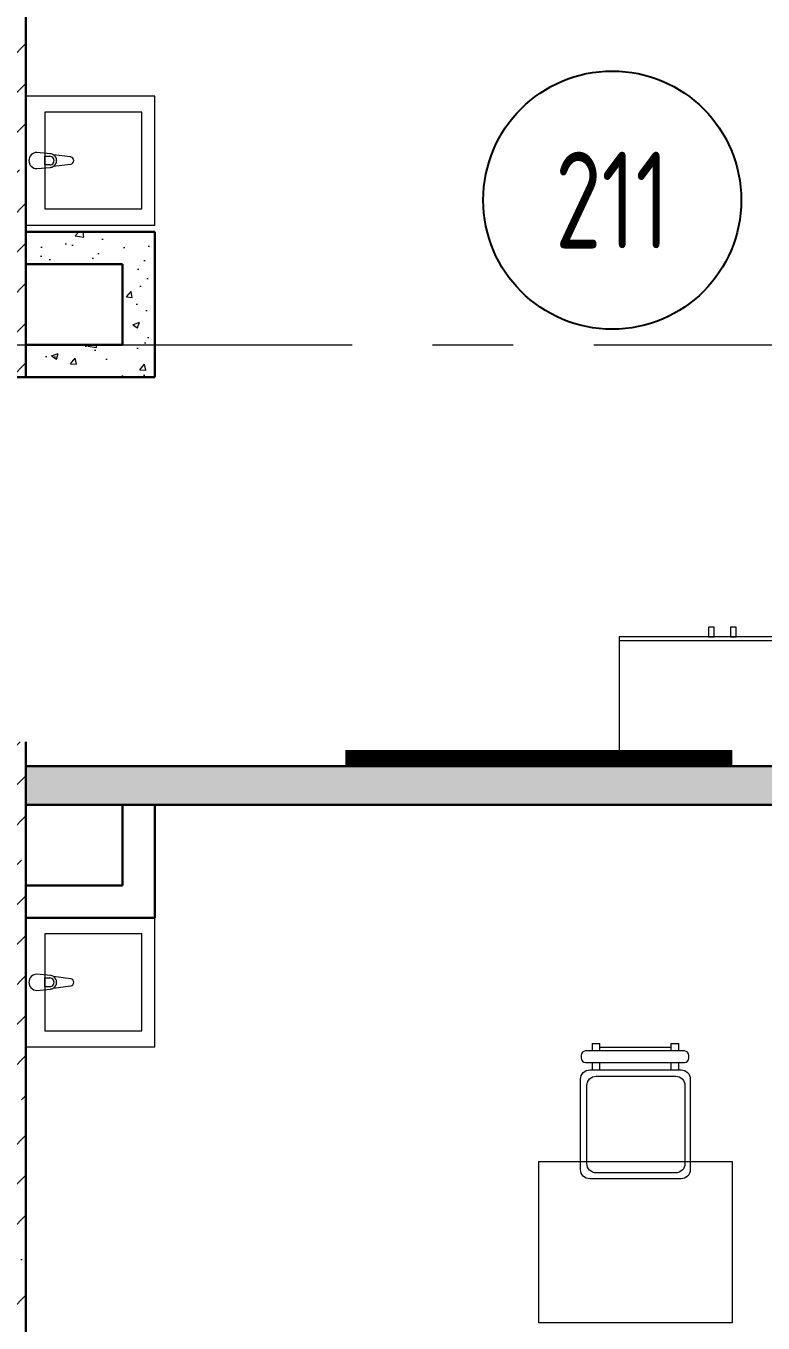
# Model space of a CAD drawing. Header units: millimetres. Extents: x -13407 to 95998, y -2719 to 109387.
# Drawn here: x 55675 to 57961, y 16821 to 20840 of the extents above; entities that cross this region are included whole.
import ezdxf
from ezdxf.enums import TextEntityAlignment as Align

# ---------------------------------------------------------------- set-up
doc = ezdxf.new("R2010")
doc.units = ezdxf.units.MM
doc.linetypes.add('CENTER', pattern=[2, 1.25, -0.25, 0.25, -0.25])
for name, color, linetype, lineweight in [('АР_Маркер экспликации', 239, 'Continuous', 13), ('АР_Номер помещения', 1, 'Continuous', 25), ('АР_Оси', 193, 'Continuous', 9), ('АР_Перегородки газоблок', 165, 'Continuous', 30), ('АР_Перегородки газоблок_Штрих', 165, 'Continuous', 5), ('АР_Помещения_площадь', 19, 'Continuous', 9), ('АР_Сущ Несущая стена', 202, 'Continuous', 30), ('АР_Штриховка монолит', 250, 'Continuous', 9), ('Сан.техника', 153, 'Continuous', 9), ('ТХ_мебель передв', 250, 'Continuous', 13)]:
    doc.layers.add(name, color=color, linetype=linetype, lineweight=lineweight)
doc.styles.add('ISOCPEUR', font='isocpeur.ttf', dxfattribs={"width": 0.7})
doc.styles.get("Standard").update_dxf_attribs({"font": 'arial.ttf'})
pattern_1 = [(50, (76865.7, -55313.48), (215.17805, -18.82564), [22.5, -247.5]), (355, (76865.7, -55313.48), (-41.6254, 225.65764), [18, -198]), (100.45144, (76883.63, -55315.05), (173.55265, 206.832), [19.12206, -210.34263]), (46.1842, (76865.7, -55253.48), (320.1724, -49.6558), [33.75, -371.25]), (96.63564, (76892.38, -55257.62), (280.3986, 292.2356), [28.6831, -315.5141]), (351.18416, (76865.7, -55253.5), (280.3986, 292.2356), [27, -297]), (21, (76895.7, -55268.48), (179.0721, -120.78567), [22.5, -247.5]), (326, (76895.7, -55268.48), (72.9946, 217.545), [18, -198]), (71.45144, (76910.62, -55278.55), (252.0667, 96.75935), [19.12206, -210.34263]), (37.5, (76865.7, -55313.48), (3.64796, 99.868156), [0, -195.6, 0, -201, 0, -198.75]), (7.5, (76865.7, -55313.48), (78.92086, 118.32351), [0, -114.6, 0, -191.1, 0, -75.75]), (327.5, (76798.8, -55313.48), (160.14673, -6.76646), [0, -75, 0, -234, 0, -310.5]), (317.5, (76768.8, -55313.48), (174.95585, 30.0315), [0, -97.5, 0, -155.4, 0, -220.5])]

# ---------------------------------------------------------------- blocks, each defined once
blk = doc.blocks.new('*U365')
at = {"layer": 'АР_Номер помещения', "color": 253}
blk.add_circle((-15381.5, 2324.9), 400, dxfattribs=at)
at = {"layer": 'АР_Номер помещения', "color": 253, "style": 'ISOCPEUR', "width": 0.7}
blk.add_attdef('НОМЕР_ПОМЕЩЕНИЯ', text='', height=300, dxfattribs=at).set_placement((-15381.5, 2324.9), align=Align.MIDDLE_CENTER)
at = {"layer": 'АР_Помещения_площадь', "color": 253, "lineweight": 30, "width": 0.7, "flags": 104}
blk.add_attdef('ИМЯ_ПОМЕЩЕНИЯ', text='', height=100, dxfattribs=at).set_placement((157.6, 1217.1), align=Align.MIDDLE_CENTER)
blk = doc.blocks.new('сан.техника')
at = {"layer": 'Сан.техника', "color": 253, "linetype": 'Continuous', "lineweight": 5}
for p, q in [((-26.6, 167.7), (-79.5, 161.1)), ((-26.6, 167.7), (-79.5, 161.1)), ((24.9, 175), (-17, 171)), ((24.9, 175), (-17, 171)), ((-14.9, 163.6), (0, 163.6)), ((-14.9, 163.6), (0, 163.6)), ((0, 163.6), (0, 136.4)), ((0, 163.6), (0, 136.4)), ((-79.5, 138.9), (-26.6, 132.3)), ((-79.5, 138.9), (-26.6, 132.3)), ((-17, 129), (24.9, 125)), ((-17, 129), (24.9, 125)), ((0, 136.4), (-14.9, 136.4)), ((0, 136.4), (-14.9, 136.4))]:
    blk.add_line(p, q, dxfattribs=at)
for points in [[(59, 350), (-341, 350), (-341, -50), (59, -50)], [(0, 300), (-300.1, 300), (-300.1, 0), (0, 0)], [(0, 300), (-300.1, 300), (-300.1, 0), (0, 0)]]:
    blk.add_lwpolyline(points, close=True, dxfattribs=at)
for centre, radius, start, end in [((-78.1, 150), 11.2, 97.1386, 262.8608), ((-78.1, 150), 11.2, 97.1386, 262.8608), ((-15.1, 150), 21.1, 122.7707, 237.2287), ((-15.1, 150), 21.1, 122.7707, 237.2287), ((-14.9, 150), 13.6, 89.9997, 269.9997), ((-14.9, 150), 13.6, 89.9997, 269.9997), ((-15.1, 150), 21.1, 95.1693, 122.7707), ((-15.1, 150), 21.1, 95.1693, 122.7707), ((24.9, 150), 25, 269.9997, 89.9997), ((24.9, 150), 25, 269.9997, 89.9997), ((-15.1, 150), 21.1, 237.2287, 264.8301), ((-15.1, 150), 21.1, 237.2287, 264.8301)]:
    blk.add_arc(centre, radius, start, end, dxfattribs=at)
blk = doc.blocks.new('тумба 1450х400х750')
at = {"color": 253, "lineweight": 15, "ltscale": 100}
blk.add_line((-12776, 30271.1), (-14226, 30271.1), dxfattribs=at)
for points in [[(-13948.9, 30283.1), (-13931.6, 30283.1), (-13931.6, 30313.3), (-13948.9, 30313.3)], [(-13881.3, 30283.1), (-13863.9, 30283.1), (-13863.9, 30313.3), (-13881.3, 30313.3)], [(-13541.9, 30283.1), (-13524.5, 30283.1), (-13524.5, 30313.3), (-13541.9, 30313.3)], [(-13474.2, 30283.1), (-13456.9, 30283.1), (-13456.9, 30313.3), (-13474.2, 30313.3)], [(-13145, 30283.1), (-13127.6, 30283.1), (-13127.6, 30313.3), (-13145, 30313.3)], [(-13077.3, 30283.1), (-13060, 30283.1), (-13060, 30313.3), (-13077.3, 30313.3)], [(-12776, 29883.1), (-12776, 30283.1), (-14226, 30283.1), (-14226, 29883.1)]]:
    blk.add_lwpolyline(points, close=True, dxfattribs=at)
blk = doc.blocks.new('стул №3-5')
at = {"color": 253, "linetype": 'ByBlock', "extrusion": (-6.19742e-05, 0.000470712, 1)}
for p, q in [((-15086.8, 16641.7, 196.8), (-15393.1, 16641.7, 196.8)), ((-15372.7, 16664.9, 196.8), (-15348.5, 16664.9, 196.8)), ((-15372.7, 16664.9, 196.8), (-15372.7, 16641.7, 196.8)), ((-15348.5, 16641.7, 196.8), (-15348.5, 16664.9, 196.8)), ((-15348.5, 16653.3, 196.8), (-15128.7, 16653.3, 196.8)), ((-15128.7, 16664.9, 196.8), (-15104.4, 16664.9, 196.8)), ((-15128.7, 16664.9, 196.8), (-15128.7, 16641.7, 196.8)), ((-15104.4, 16641.7, 196.8), (-15104.4, 16664.9, 196.8)), ((-15407, 16627.7, 196.8), (-15407, 16619.9, 196.8)), ((-15393.1, 16605.9, 196.8), (-15086.8, 16605.9, 196.9)), ((-15372.7, 16605.9, 196.8), (-15372.7, 16583.2, 196.9)), ((-15348.5, 16583.2, 196.9), (-15348.5, 16605.9, 196.8)), ((-15128.7, 16605.9, 196.9), (-15128.7, 16583.2, 196.9)), ((-15104.4, 16583.2, 196.9), (-15104.4, 16605.9, 196.9)), ((-15072.8, 16619.9, 196.8), (-15072.8, 16627.7, 196.8))]:
    blk.add_line(p, q, dxfattribs=at)
at = {"color": 253, "ltscale": 100, "extrusion": (-6.19742e-05, 0.000470712, 1), "elevation": 205.6}
for points in [[(-15379.9, 16582.9), (-15097, 16582.9, -0.414169), (-15068.3, 16554.2), (-15068.3, 16274.2, -0.414258), (-15097, 16245.5), (-15379.9, 16245.5, -0.414169), (-15408.6, 16274.2), (-15408.6, 16554.2, -0.414258)], [(-15360.2, 16563.2), (-15113.6, 16563.2, -0.414214), (-15084.9, 16534.4), (-15084.9, 16292.6, -0.414214), (-15113.6, 16263.9), (-15360.2, 16263.9, -0.414214), (-15388.9, 16292.6), (-15388.9, 16534.4, -0.414214)]]:
    blk.add_lwpolyline(points, format="xyb", close=True, dxfattribs=at)
at = {"color": 253, "linetype": 'ByBlock', "extrusion": (-6.19742e-05, 0.000470712, 1)}
for centre, start, end in [((-15393, 16627.6, 205.6), 90, 180), ((-15086.8, 16627.6, 205.6), 0, 90), ((-15393, 16619.8, 205.6), 180, 270), ((-15086.8, 16619.8, 205.6), 270, 0)]:
    blk.add_arc(centre, 13.9, start, end, dxfattribs=at)
blk = doc.blocks.new('_стол№3-№5')
at = {"color": 253}
blk.add_lwpolyline([(-169868.3, 526261.4), (-169368.3, 526261.4), (-169368.3, 525661.4), (-169868.3, 525661.4)], close=True, dxfattribs=at)

msp = doc.modelspace()

# ---------------------------------------------------------------- hatches: boundary and pattern name
at = {"layer": 'АР_Перегородки газоблок_Штрих', "ltscale": 100}
h = msp.add_hatch(dxfattribs=at)
h.set_pattern_fill('AR-CONC', color=253, scale=30)
h.set_pattern_definition(pattern_1)
h.paths.add_polyline_path([(56075, 20202.2), (55675, 20202.2), (55675, 20102.2), (55975, 20102.2), (55975, 19852.2), (55675, 19852.2), (55675, 19752.2), (56075, 19752.2)])
h = msp.add_hatch(dxfattribs=at)
h.set_pattern_fill('AR-CONC', color=253, scale=30)
h.set_pattern_definition(pattern_1)
h.paths.add_polyline_path([(61965, 18547.2), (55675, 18547.2), (55675, 18427.2), (61965, 18427.2)])
at = {"layer": 'АР_Штриховка монолит', "ltscale": 100}
h = msp.add_hatch(dxfattribs=at)
h.set_pattern_fill('ANSI35', color=253, scale=700)
h.set_pattern_definition([(45, (-951587.81, 109892.1), (-123.743687, 123.743687), []), (45, (-951464.07, 109892.1), (-123.743687, 123.743687), [218.75, -43.75, 0, -43.75])])
h.paths.add_polyline_path([(62165, 27372.2), (51665, 27372.2), (51665, 27172.2), (55475, 27172.2), (55475, 19752.2), (55675, 19752.2), (55675, 27172.2), (61965, 27172.2), (62165, 27172.2)])
h = msp.add_hatch(dxfattribs=at)
h.set_pattern_fill('ANSI35', color=253, scale=700)
h.set_pattern_definition([(45, (-958077.81, 111651.27), (-123.743687, 123.743687), []), (45, (-957954.07, 111651.27), (-123.743687, 123.743687), [218.75, -43.75, 0, -43.75])])
h.paths.add_polyline_path([(55675, 18622.2), (55475, 18622.2), (55475, 15308.7), (55675, 15308.7)])

# ---------------------------------------------------------------- linework, layer by layer
at = {"layer": 'АР_Оси', "color": 253, "linetype": 'CENTER', "ltscale": 1000}
msp.add_line((-12563.8, 19852.2), (71033.4, 19852.2), dxfattribs=at)
at = {"layer": 'АР_Перегородки газоблок', "color": 253, "ltscale": 100}
for p, q in [((55675, 20202.2), (56075, 20202.2)), ((56075, 20202.2), (56075, 19752.2)), ((55975, 20102.2), (55675, 20102.2)), ((55975, 19852.2), (55975, 20102.2)), ((55675, 19852.2), (55975, 19852.2)), ((56075, 19752.2), (55675, 19752.2)), ((55975, 18177.2), (55975, 18427.2)), ((56075, 18427.2), (56075, 18077.2)), ((55675, 18177.2), (55975, 18177.2)), ((56075, 18077.2), (55675, 18077.2))]:
    msp.add_line(p, q, dxfattribs=at)
for points in [[(55675, 18547.2), (61965, 18547.2)], [(55675, 18427.2), (61965, 18427.2)]]:
    msp.add_lwpolyline(points, dxfattribs=at)
at = {"layer": 'АР_Сущ Несущая стена', "color": 253, "ltscale": 100}
for p, q in [((55675, 27172.2), (55675, 19752.2)), ((55675, 19752.2), (55475, 19752.2)), ((55675, 18622.2), (55675, 15308.7))]:
    msp.add_line(p, q, dxfattribs=at)
at = {"layer": 'ТХ_мебель передв', "color": 253, "const_width": 50}
msp.add_lwpolyline([(57865, 18572.2), (56665, 18572.2)], dxfattribs=at)

# ---------------------------------------------------------------- block references
at = {"layer": 'АР_Маркер экспликации', "color": 253}
ref = msp.add_blockref('*U365', (72874.7, 17975.6), dxfattribs=at)
ref.add_attrib('НОМЕР_ПОМЕЩЕНИЯ', '211', dxfattribs={"layer": 'АР_Номер помещения', "color": 253, "height": 300, "style": 'ISOCPEUR', "width": 0.7}).set_placement((57493.2, 20300.5), align=Align.MIDDLE_CENTER)
at = {"layer": 'Сан.техника', "color": 253, "rotation": 180}
for p in [(55734, 20573), (55734, 18027.2)]:
    msp.add_blockref('сан.техника', p, dxfattribs=at)
at = {"layer": 'ТХ_мебель передв', "color": 253}
for name, p in [('тумба 1450х400х750', (71741, -11336)), ('стул №3-5', (72803.5, 1022.8, -196.8))]:
    msp.add_blockref(name, p, dxfattribs=at)
at = {"layer": 'ТХ_мебель передв', "color": 253, "rotation": 90}
msp.add_blockref('_стол№3-№5', (583526.4, 186690.5), dxfattribs=at)

doc.saveas('drawing.dxf')
